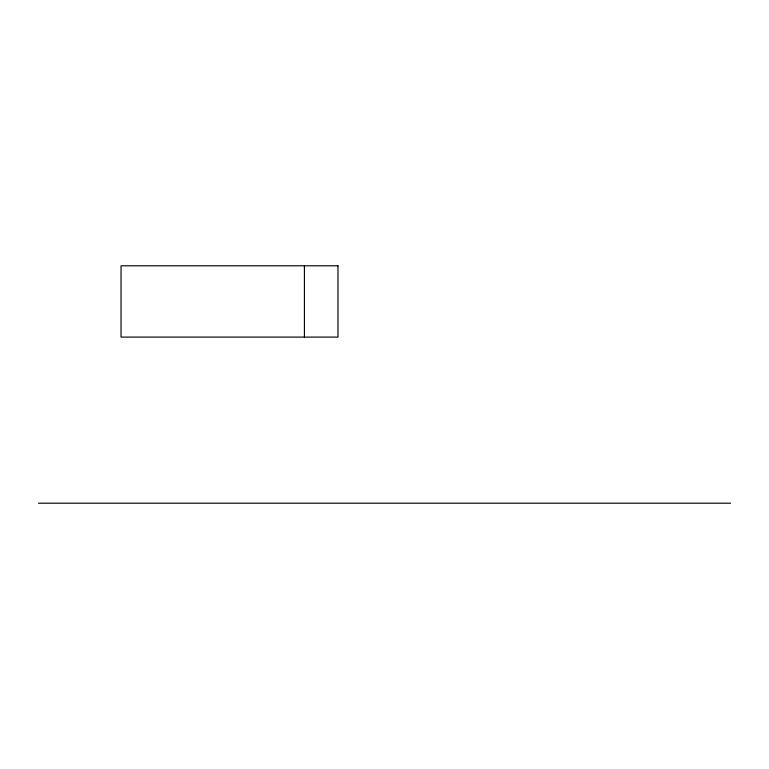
<?xml version="1.0" encoding="UTF-8"?>
<svg xmlns="http://www.w3.org/2000/svg" width="769" height="769" viewBox="0 0 769 769"><rect width="100%" height="100%" fill="white"/><g stroke="black" fill="none" stroke-linecap="round" stroke-linejoin="round"><path stroke-width="1.15" d="M38.45 503.205L730.55 503.205M304.418 265.795L304.418 337.101M337.976 265.795L121.041 265.795L121.041 337.101L337.976 337.101L337.976 265.795"/></g></svg>
